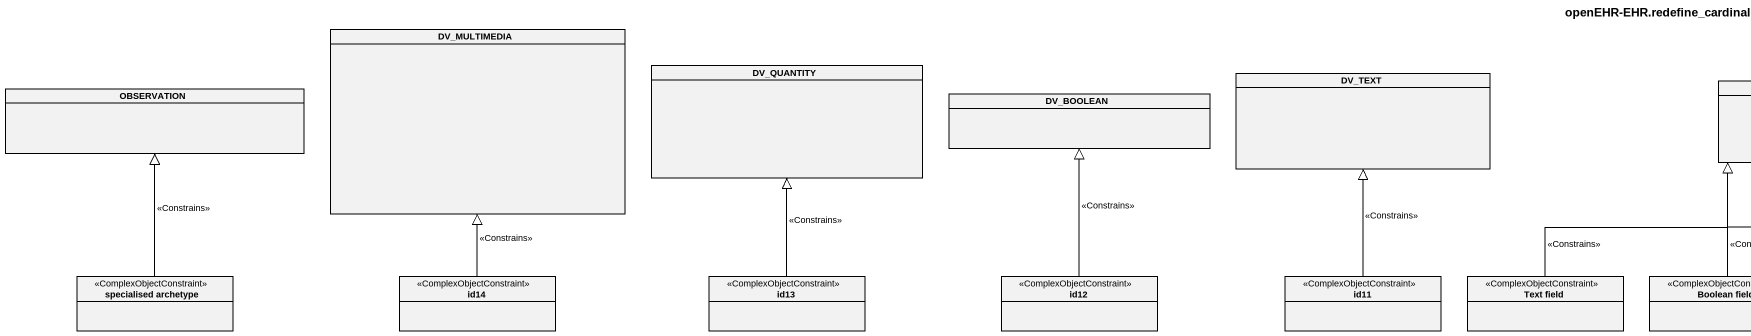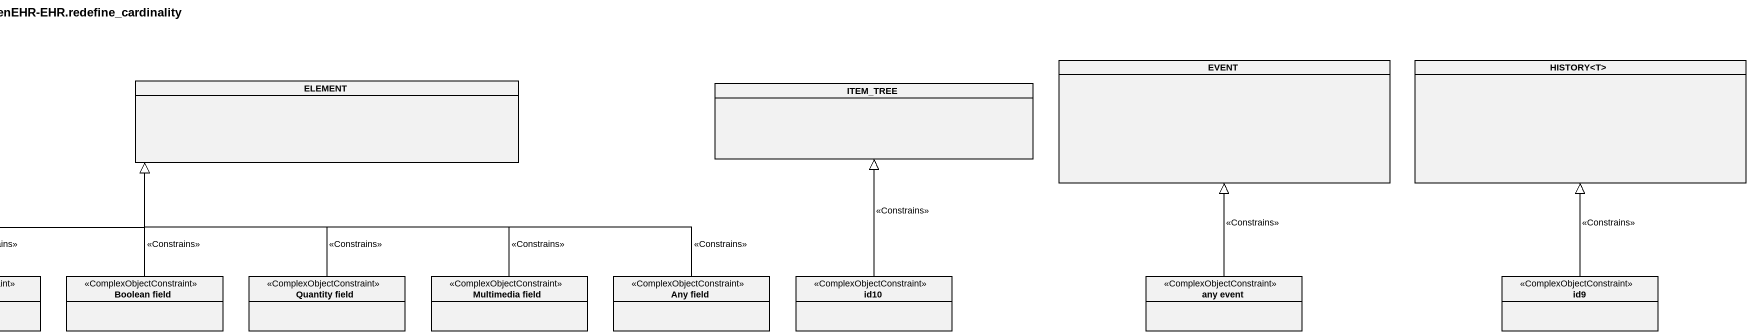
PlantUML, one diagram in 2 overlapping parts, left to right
@startuml
title openEHR-EHR.redefine_cardinality
hide circle
hide empty members
class DV_MULTIMEDIA
class DV_QUANTITY
class DV_TEXT
class EVENT
class "HISTORY<T>" as HISTORY_T
class OBSERVATION
class DV_BOOLEAN
class ELEMENT
class ITEM_TREE
class "specialised archetype" as specialised_archetype <<ComplexObjectConstraint>>
class id14 <<ComplexObjectConstraint>>
class id13 <<ComplexObjectConstraint>>
class id12 <<ComplexObjectConstraint>>
class id11 <<ComplexObjectConstraint>>
class "Text field" as Text_field <<ComplexObjectConstraint>>
class "Boolean field" as Boolean_field <<ComplexObjectConstraint>>
class "Quantity field" as Quantity_field <<ComplexObjectConstraint>>
class "Multimedia field" as Multimedia_field <<ComplexObjectConstraint>>
class "Any field" as Any_field <<ComplexObjectConstraint>>
class id10 <<ComplexObjectConstraint>>
class "any event" as any_event <<ComplexObjectConstraint>>
class id9 <<ComplexObjectConstraint>>
specialised_archetype -up-|> OBSERVATION : <<Constrains>>
id14 -up-|> DV_MULTIMEDIA : <<Constrains>>
id13 -up-|> DV_QUANTITY : <<Constrains>>
id12 -up-|> DV_BOOLEAN : <<Constrains>>
id11 -up-|> DV_TEXT : <<Constrains>>
Text_field -right-|> ELEMENT : <<Constrains>>
Boolean_field -up-|> ELEMENT : <<Constrains>>
Quantity_field -up-|> ELEMENT : <<Constrains>>
Multimedia_field -up-|> ELEMENT : <<Constrains>>
Any_field -left-|> ELEMENT : <<Constrains>>
id10 -up-|> ITEM_TREE : <<Constrains>>
any_event -up-|> EVENT : <<Constrains>>
id9 -up-|> HISTORY_T : <<Constrains>>
@enduml
